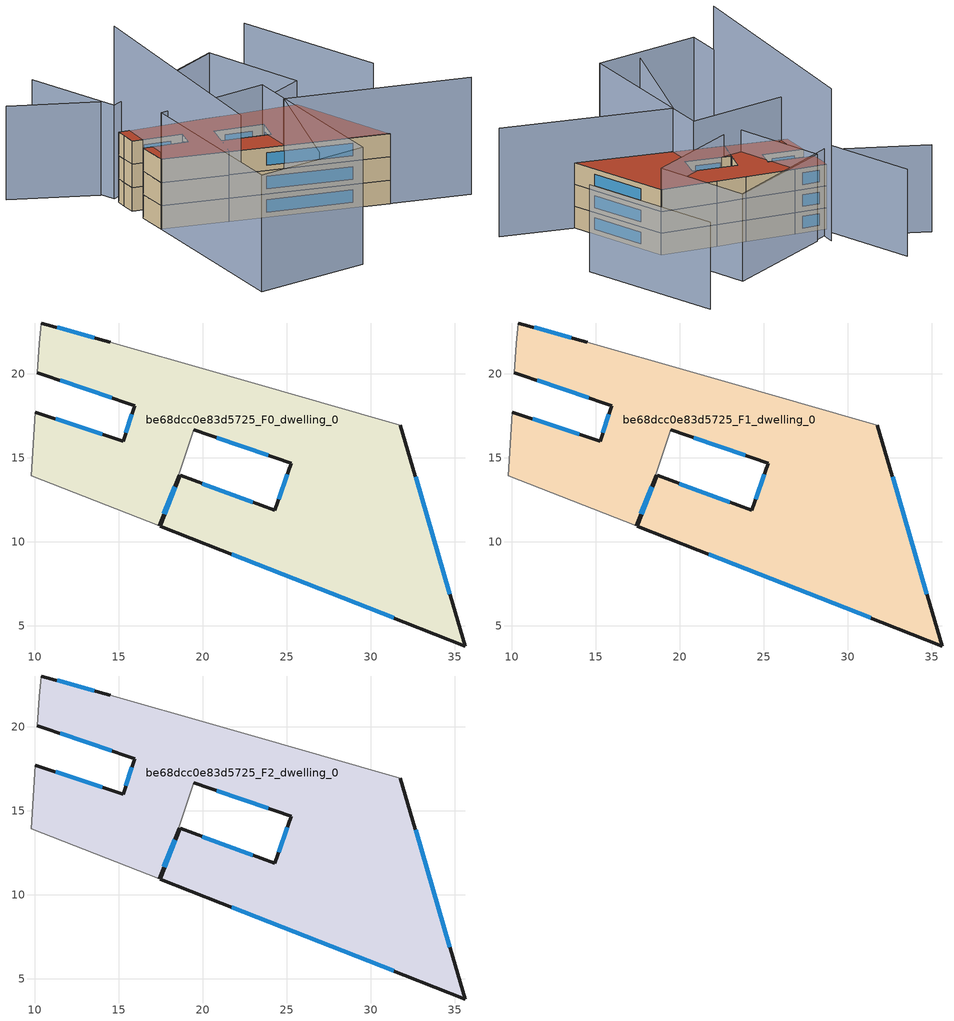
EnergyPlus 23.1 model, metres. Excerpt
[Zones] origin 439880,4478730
be68dcc0e83d5725_F0_dwelling_0
 floor ground (EU_floor_Construction): 31.77,16.94 35.63,3.79 17.46,10.93 18.64,13.95 24.29,11.87 25.27,14.68 19.47,16.66 18.55,13.98 18.6,13.96 17.41,10.95 9.79,13.94 10.01,17.72 15.25,15.99 15.94,18.1 10.15,20.08 10.25,21.78 10.38,23.03 14.48,21.88 20.78,20.1 24.61,18.98 z0
 wall outside (EU_wall_Construction): 10.15,20.08 15.94,18.1 15.25,15.99 10.01,17.72 / 14.48,21.88 10.38,23.03 / 19.47,16.66 25.27,14.68 24.29,11.87 18.64,13.95 17.46,10.93 35.63,3.79 31.77,16.94 / 17.41,10.95 18.6,13.96 z0:3
 wall adiabatic (EU_wall_Construction): 10.38,23.03 10.25,21.78 10.15,20.08 / 31.77,16.94 24.61,18.98 20.78,20.1 14.48,21.88 / 18.6,13.96 18.55,13.98 19.47,16.66 / 10.01,17.72 9.79,13.94 17.41,10.95 z0:3
 window (EU_Window_Construction): 11.51,19.61 14.59,18.56 / 13.52,22.15 11.34,22.76 / 34.72,6.87 32.67,13.86 / 21.71,9.25 31.37,5.46 / 18.37,13.24 17.73,11.63 / 22.97,12.36 19.97,13.46 / 25.04,14.02 24.52,12.53 / 20.83,16.2 23.91,15.14 / 17.69,11.65 18.32,13.26 / 14.02,16.4 11.24,17.32 / 15.78,17.6 15.41,16.49 z0.7:2.3
be68dcc0e83d5725_F1_dwelling_0
 floor to be68dcc0e83d5725_F0_dwelling_0 (EU_floor_Construction): 31.77,16.94 35.63,3.79 17.46,10.93 18.64,13.95 24.29,11.87 25.27,14.68 19.47,16.66 18.55,13.98 18.6,13.96 17.41,10.95 9.79,13.94 10.01,17.72 15.25,15.99 15.94,18.1 10.15,20.08 10.25,21.78 10.38,23.03 14.48,21.88 20.78,20.1 24.61,18.98 z3
 wall outside (EU_wall_Construction): 10.15,20.08 15.94,18.1 15.25,15.99 10.01,17.72 / 14.48,21.88 10.38,23.03 / 19.47,16.66 25.27,14.68 24.29,11.87 18.64,13.95 17.46,10.93 35.63,3.79 31.77,16.94 / 17.41,10.95 18.6,13.96 z3:6
 wall adiabatic (EU_wall_Construction): 10.38,23.03 10.25,21.78 10.15,20.08 / 31.77,16.94 24.61,18.98 20.78,20.1 14.48,21.88 / 18.6,13.96 18.55,13.98 19.47,16.66 / 10.01,17.72 9.79,13.94 17.41,10.95 z3:6
 window (EU_Window_Construction): 11.51,19.61 14.59,18.56 / 13.52,22.15 11.34,22.76 / 34.72,6.87 32.67,13.86 / 21.71,9.25 31.37,5.46 / 18.37,13.24 17.73,11.63 / 22.97,12.36 19.97,13.46 / 25.04,14.02 24.52,12.53 / 20.83,16.2 23.91,15.14 / 17.69,11.65 18.32,13.26 / 14.02,16.4 11.24,17.32 / 15.78,17.6 15.41,16.49 z3.7:5.3
be68dcc0e83d5725_F2_dwelling_0
 floor to be68dcc0e83d5725_F1_dwelling_0 (EU_floor_Construction): 31.77,16.94 35.63,3.79 17.46,10.93 18.64,13.95 24.29,11.87 25.27,14.68 19.47,16.66 18.55,13.98 18.6,13.96 17.41,10.95 9.79,13.94 10.01,17.72 15.25,15.99 15.94,18.1 10.15,20.08 10.25,21.78 10.38,23.03 14.48,21.88 20.78,20.1 24.61,18.98 z6
 wall outside (EU_wall_Construction): 10.15,20.08 15.94,18.1 15.25,15.99 10.01,17.72 / 14.48,21.88 10.38,23.03 / 19.47,16.66 25.27,14.68 24.29,11.87 18.64,13.95 17.46,10.93 35.63,3.79 31.77,16.94 / 17.41,10.95 18.6,13.96 z6:9
 wall adiabatic (EU_wall_Construction): 10.38,23.03 10.25,21.78 10.15,20.08 / 31.77,16.94 24.61,18.98 20.78,20.1 14.48,21.88 / 18.6,13.96 18.55,13.98 19.47,16.66 / 10.01,17.72 9.79,13.94 17.41,10.95 z6:9
 window (EU_Window_Construction): 11.51,19.61 14.59,18.56 / 13.52,22.15 11.34,22.76 / 34.72,6.87 32.67,13.86 / 21.71,9.25 31.37,5.46 / 18.37,13.24 17.73,11.63 / 22.97,12.36 19.97,13.46 / 25.04,14.02 24.52,12.53 / 20.83,16.2 23.91,15.14 / 17.69,11.65 18.32,13.26 / 14.02,16.4 11.24,17.32 / 15.78,17.6 15.41,16.49 z6.7:8.3
 roof outside (EU_roof_Construction): 35.63,3.79 31.77,16.94 24.61,18.98 20.78,20.1 14.48,21.88 10.38,23.03 10.25,21.78 10.15,20.08 15.94,18.1 15.25,15.99 10.01,17.72 9.79,13.94 17.41,10.95 18.6,13.96 18.55,13.98 19.47,16.66 25.27,14.68 24.29,11.87 18.64,13.95 17.46,10.93 z9
shading: 12,26.13 8.94,-2.77 z0:21; 17.96,-6.09 23.59,8.51 / 23.59,8.51 44.79,0.33 / 8.71,-7.27 9.79,13.94 / 9.79,13.94 23.95,13.22 / 23.95,13.22 22.87,-7.99 / 22.87,-7.99 8.71,-7.27 z0:15; 41.92,15.58 36.57,33.7 / 28.17,29.26 10.54,24.11 / 10.54,24.11 7.17,35.64 / 9.87,25.9 0.21,31.45 / 13.52,25.21 28.27,29.37 / 28.27,29.37 31.77,16.94 / 31.77,16.94 17.03,12.78 / 17.03,12.78 13.52,25.21 z0:12
[Building]
EU S2 Campaign: North Axis=0; Terrain=City; Solar Distribution=FullExterior
[Site:Location]
Madrid: Latitude=40.5; Longitude=-3.5; Time Zone=1; Elevation=609
[SizingPeriod:WeatherFileDays]
AnnualSizingPeriod: Begin Month=1; Begin Day of Month=1; End Month=12; End Day of Month=31; Day of Week for Start Day=Monday; Use Weather File Daylight Saving Period=No; Use Weather File Rain and Snow Indicators=No
[MATERIAL]
EU_InternalMass_Material: Roughness=MediumRough; Thickness=0.1; Conductivity=1; Density=1800; Specific Heat=900; Thermal Absorptance=0.9; Solar Absorptance=0.7; Visible Absorptance=0.7
[MATERIAL:NOMASS] Roughness=MediumRough; Thermal Absorptance=0.9; Solar Absorptance=0.7; Visible Absorptance=0.7
Name | Thermal Resistance
EU_wall_NoMass | 0.419739
EU_roof_NoMass | 0.352165
EU_floor_NoMass | 0.608284
[WINDOWMATERIAL:SIMPLEGLAZINGSYSTEM]
EU_Window_SimpleGlazing: UFactor=4.8352; Solar Heat Gain Coefficient=0.85; Visible Transmittance=0.85
[CONSTRUCTION]
EU_wall_Construction: EU_wall_NoMass
EU_roof_Construction: EU_roof_NoMass
EU_floor_Construction: EU_floor_NoMass
EU_Window_Construction: EU_Window_SimpleGlazing
EU_InternalMass_Construction: EU_InternalMass_Material
[ZONE] Type=1; Multiplier=1; Ceiling Height=autocalculate; Floor Area=autocalculate; Part of Total Floor Area=Yes
Name | Volume
be68dcc0e83d5725_F0_dwelling_0 | 656.743
be68dcc0e83d5725_F1_dwelling_0; be68dcc0e83d5725_F2_dwelling_0 | 656.742
[INTERNALMASS] Construction=EU_InternalMass_Construction; Surface Area=218.914
Name | Zone or ZoneList
be68dcc0e83d5725_F0_dwelling_0_EU_InternalMass | be68dcc0e83d5725_F0_dwelling_0
be68dcc0e83d5725_F1_dwelling_0_EU_InternalMass | be68dcc0e83d5725_F1_dwelling_0
be68dcc0e83d5725_F2_dwelling_0_EU_InternalMass | be68dcc0e83d5725_F2_dwelling_0
[OTHEREQUIPMENT] Fuel Type=Electricity; Design Level Calculation Method=Watts/Area; Power per Zone Floor Area=1; Fraction Latent=0; Fraction Radiant=0; Fraction Lost=0; Carbon Dioxide Generation Rate=0; EndUse Subcategory=EU_Step8_InternalGains
Name | Zone or ZoneList or Space or SpaceList | Schedule
EU_Step8_InternalGain_be68dcc0e83d5725_F0_dwelling_0_f000 | be68dcc0e83d5725_F0_dwelling_0 | EU_Step8_GainSchedule_be68dcc0e83d5725_F0_dwelling_0_f000
EU_Step8_InternalGain_be68dcc0e83d5725_F1_dwelling_0_f000 | be68dcc0e83d5725_F1_dwelling_0 | EU_Step8_GainSchedule_be68dcc0e83d5725_F1_dwelling_0_f000
EU_Step8_InternalGain_be68dcc0e83d5725_F2_dwelling_0_f000 | be68dcc0e83d5725_F2_dwelling_0 | EU_Step8_GainSchedule_be68dcc0e83d5725_F2_dwelling_0_f000
[ZONEVENTILATION:DESIGNFLOWRATE] Schedule=EU_AlwaysOn; Design Flow Rate Calculation Method=AirChanges/Hour; Air Changes per Hour=0.703302; Ventilation Type=Natural; Fan Pressure Rise=0; Fan Total Efficiency=1; Constant Term Coefficient=1; Temperature Term Coefficient=0; Velocity Term Coefficient=0; Velocity Squared Term Coefficient=0; Minimum Indoor Temperature=-100; Maximum Indoor Temperature=100; Delta Temperature=-100; Minimum Outdoor Temperature=-100; Maximum Outdoor Temperature=100; Maximum Wind Speed=40
Name | Zone or ZoneList or Space or SpaceList
EU_ConstantAir_be68dcc0e83d5725_F0_dwelling_0 | be68dcc0e83d5725_F0_dwelling_0
EU_ConstantAir_be68dcc0e83d5725_F1_dwelling_0 | be68dcc0e83d5725_F1_dwelling_0
EU_ConstantAir_be68dcc0e83d5725_F2_dwelling_0 | be68dcc0e83d5725_F2_dwelling_0
[HVACTEMPLATE:THERMOSTAT] Constant Heating Setpoint=20; Constant Cooling Setpoint=50
EU_HeatOnly_be68dcc0e83d5725_F0_dwelling_0; EU_HeatOnly_be68dcc0e83d5725_F1_dwelling_0; EU_HeatOnly_be68dcc0e83d5725_F2_dwelling_0
[HVACTEMPLATE:ZONE:IDEALLOADSAIRSYSTEM] System Availability Schedule=EU_AlwaysOn; Maximum Heating Supply Air Temperature=50; Minimum Cooling Supply Air Temperature=13; Maximum Heating Supply Air Humidity Ratio=0.0156; Minimum Cooling Supply Air Humidity Ratio=0.0077; Heating Limit=NoLimit; Cooling Limit=NoLimit; Heating Availability Schedule=EU_AlwaysOn; Cooling Availability Schedule=EU_CoolingOff; Dehumidification Control Type=ConstantSensibleHeatRatio; Cooling Sensible Heat Ratio=0.7; Dehumidification Setpoint=60; Humidification Control Type=None; Humidification Setpoint=30; Outdoor Air Method=None; Outdoor Air Flow Rate per Person=0.00944; Outdoor Air Flow Rate per Zone Floor Area=0; Outdoor Air Flow Rate per Zone=0; Demand Controlled Ventilation Type=None; Outdoor Air Economizer Type=NoEconomizer; Heat Recovery Type=None; Sensible Heat Recovery Effectiveness=0.7; Latent Heat Recovery Effectiveness=0.65
Name | Template Thermostat
be68dcc0e83d5725_F0_dwelling_0 | EU_HeatOnly_be68dcc0e83d5725_F0_dwelling_0
be68dcc0e83d5725_F1_dwelling_0 | EU_HeatOnly_be68dcc0e83d5725_F1_dwelling_0
be68dcc0e83d5725_F2_dwelling_0 | EU_HeatOnly_be68dcc0e83d5725_F2_dwelling_0
[SIZING:ZONE] Zone Cooling Design Supply Air Temperature Input Method=SupplyAirTemperature; Zone Cooling Design Supply Air Temperature=13; Zone Heating Design Supply Air Temperature Input Method=SupplyAirTemperature; Zone Heating Design Supply Air Temperature=50; Zone Cooling Design Supply Air Humidity Ratio=0.008; Zone Heating Design Supply Air Humidity Ratio=0.008; Cooling Design Air Flow Method=DesignDay; Cooling Design Air Flow Rate=0; Cooling Minimum Air Flow per Zone Floor Area=0.000762; Cooling Minimum Air Flow=0; Cooling Minimum Air Flow Fraction=0.2; Heating Design Air Flow Method=DesignDay; Heating Design Air Flow Rate=0; Heating Maximum Air Flow per Zone Floor Area=0.002032; Heating Maximum Air Flow=0.141576; Heating Maximum Air Flow Fraction=0.3; Account for Dedicated Outdoor Air System=No; Dedicated Outdoor Air System Control Strategy=NeutralSupplyAir; Dedicated Outdoor Air Low Setpoint Temperature for Design=autosize; Dedicated Outdoor Air High Setpoint Temperature for Design=autosize; Zone Load Sizing Method=Sensible Load Only No Latent Load; Zone Latent Cooling Design Supply Air Humidity Ratio Input Method=HumidityRatioDifference; Zone Cooling Design Supply Air Humidity Ratio Difference=0.005; Zone Latent Heating Design Supply Air Humidity Ratio Input Method=HumidityRatioDifference; Zone Humidification Design Supply Air Humidity Ratio Difference=0.005
be68dcc0e83d5725_F0_dwelling_0; be68dcc0e83d5725_F1_dwelling_0; be68dcc0e83d5725_F2_dwelling_0
[SCHEDULE:CONSTANT]
Name | Hourly Value
EU_AlwaysOn | 1
EU_CoolingOff | 0
[SCHEDULE:FILE] Column Number=1; Rows to Skip at Top=0; Number of Hours of Data=8760; Column Separator=Comma; Interpolate to Timestep=No; Minutes per Item=60; Adjust Schedule for Daylight Savings=Yes
Name | File
EU_Step8_GainSchedule_be68dcc0e83d5725_F0_dwelling_0_f000 | ../../schedules/be68dcc0e83d5725/be68dcc0e83d5725_F0_dwelling_0_f000_gain.csv
EU_Step8_GainSchedule_be68dcc0e83d5725_F1_dwelling_0_f000 | ../../schedules/be68dcc0e83d5725/be68dcc0e83d5725_F1_dwelling_0_f000_gain.csv
EU_Step8_GainSchedule_be68dcc0e83d5725_F2_dwelling_0_f000 | ../../schedules/be68dcc0e83d5725/be68dcc0e83d5725_F2_dwelling_0_f000_gain.csv
